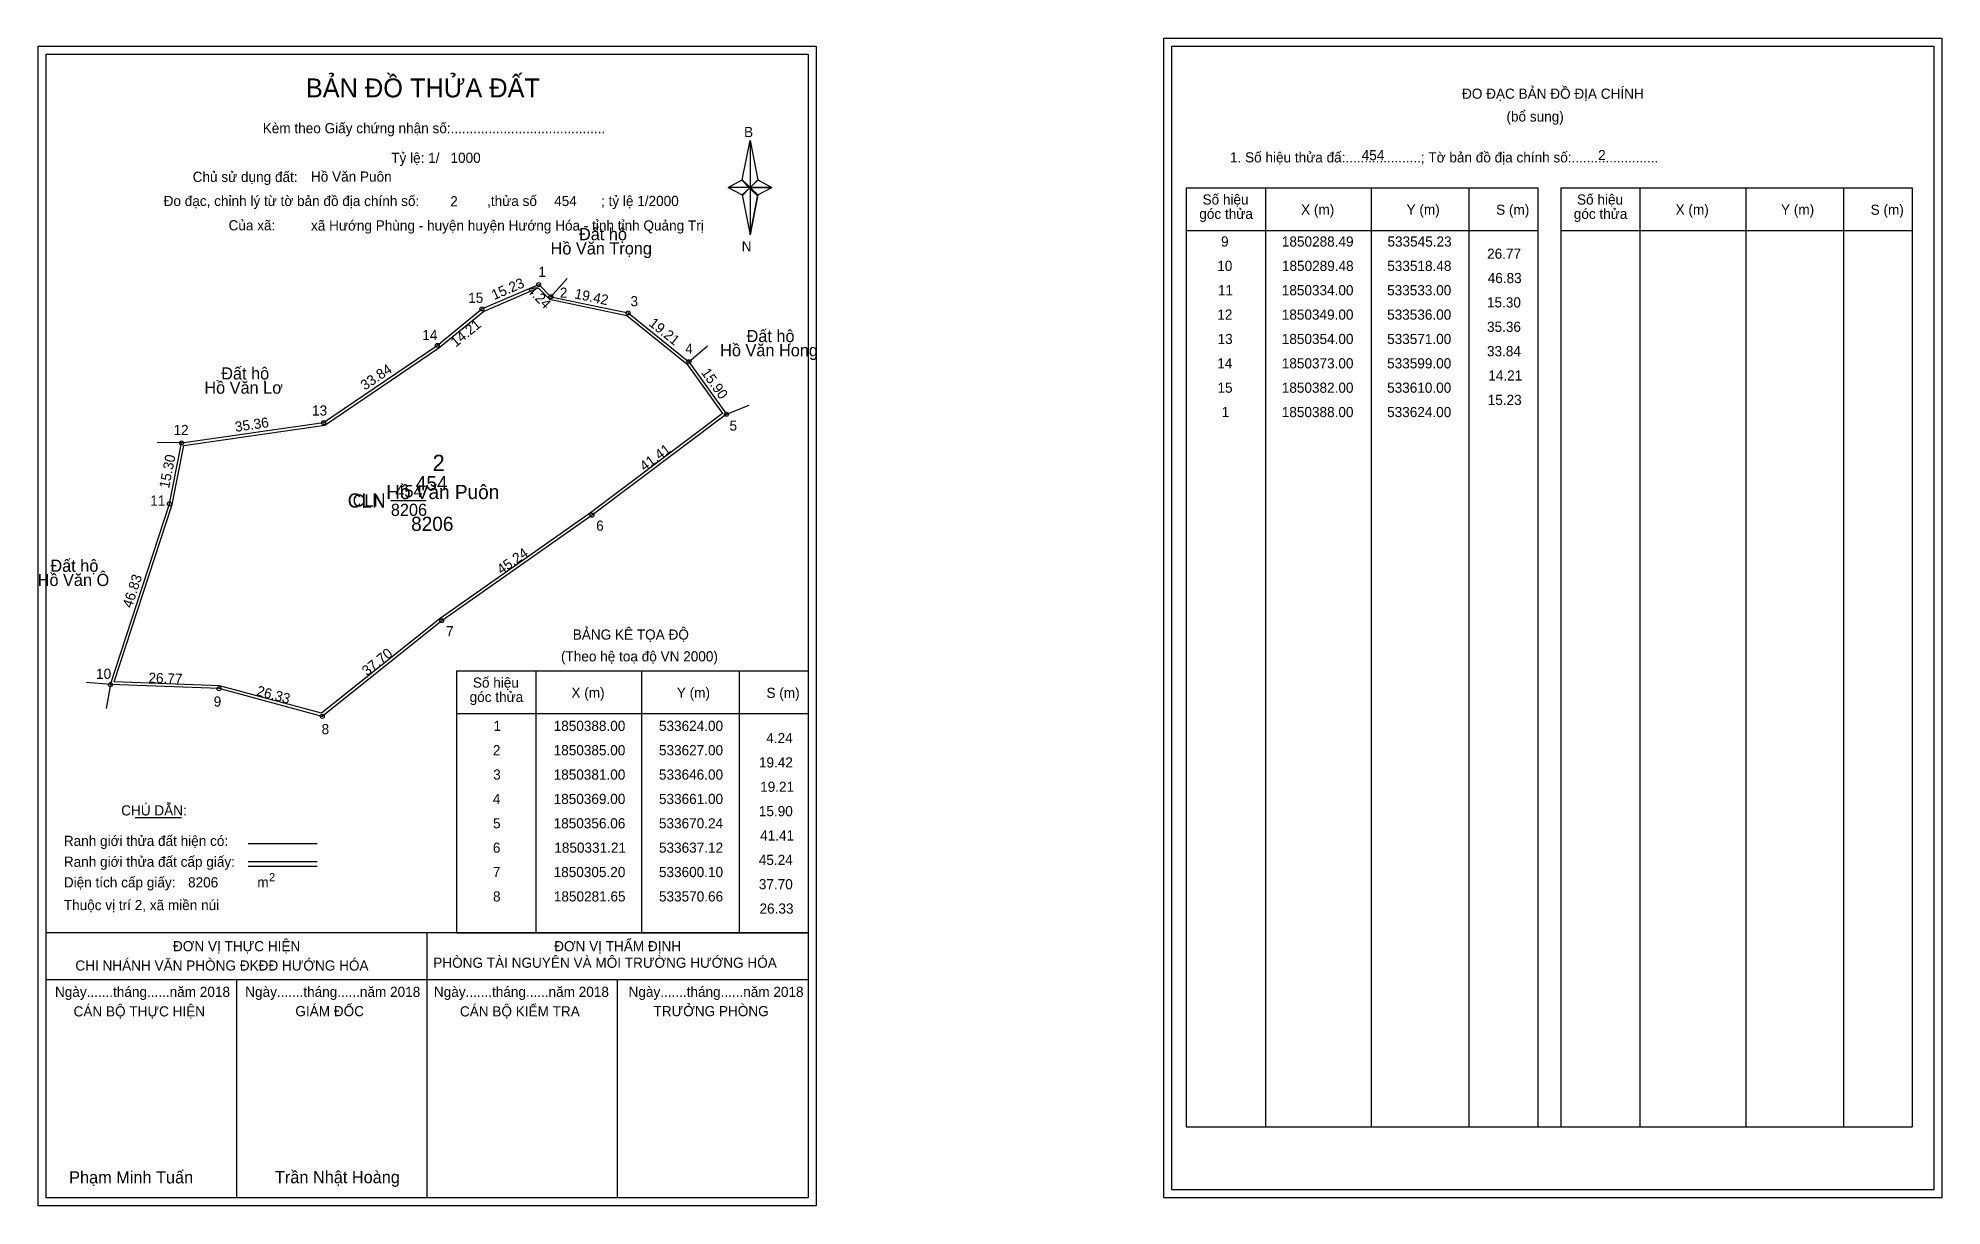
# Model space of a CAD drawing. Extents: x 533501 to 533970, y 1850161 to 1850449.
import ezdxf

# ---------------------------------------------------------------- set-up
doc = ezdxf.new("R2010")
doc.units = 0
for name, color, linetype in [('Level 1', 7, 'Continuous'), ('Level 10', 7, 'Continuous'), ('Level 11', 7, 'Continuous'), ('Level 13', 7, 'Continuous'), ('Level 2', 7, 'Continuous'), ('Level 27', 7, 'Continuous'), ('Level 3', 7, 'Continuous'), ('Level 36', 7, 'Continuous'), ('Level 4', 7, 'Continuous'), ('Level 49', 7, 'Continuous'), ('Level 5', 7, 'Continuous'), ('Level 53', 7, 'Continuous'), ('Level 55', 7, 'Continuous'), ('Level 6', 7, 'Continuous'), ('Level 63', 7, 'Continuous'), ('Level 7', 7, 'Continuous'), ('Level 9', 7, 'Continuous')]:
    doc.layers.add(name, color=color, linetype=linetype)

msp = doc.modelspace()

# ---------------------------------------------------------------- linework, layer by layer
at = {"layer": 'Level 1'}
for p, q in [((533779.98, 1850446.69), (533779.98, 1850446.69)), ((533502.66, 1850444.69), (533502.66, 1850444.69)), ((533674.08, 1850413.81), (533676.05, 1850423.45)), ((533676.05, 1850423.45), (533676.05, 1850411.92)), ((533676.05, 1850423.45), (533678.01, 1850413.81)), ((533670.63, 1850411.92), (533674.08, 1850413.81)), ((533674.08, 1850413.81), (533676.05, 1850411.92)), ((533675.9, 1850411.7), (533674.08, 1850413.59)), ((533677.87, 1850413.59), (533675.9, 1850411.7)), ((533675.9, 1850411.7), (533677.87, 1850413.59)), ((533678.01, 1850413.81), (533676.05, 1850411.92)), ((533676.05, 1850411.92), (533674.08, 1850410.08)), ((533675.9, 1850411.7), (533674.08, 1850409.86)), ((533674.08, 1850409.86), (533675.9, 1850411.7)), ((533674.08, 1850410.08), (533676.05, 1850400.22)), ((533677.87, 1850409.86), (533675.9, 1850411.7)), ((533676.05, 1850411.92), (533676.05, 1850400.22)), ((533676.05, 1850411.92), (533681.46, 1850411.92)), ((533676.05, 1850411.92), (533678.01, 1850410.08)), ((533678.01, 1850410.08), (533676.05, 1850400.22)), ((533678.01, 1850410.08), (533681.46, 1850411.92)), ((533783.51, 1850411.83), (533870.11, 1850411.83)), ((533803.1, 1850180.57), (533803.1, 1850411.83)), ((533829.17, 1850180.57), (533829.17, 1850411.83)), ((533853.15, 1850411.83), (533853.15, 1850180.57)), ((533870.11, 1850411.83), (533870.11, 1850180.57)), ((533875.77, 1850411.83), (533962.37, 1850411.83)), ((533895.36, 1850180.57), (533895.36, 1850411.83)), ((533921.43, 1850180.57), (533921.43, 1850411.83)), ((533945.4, 1850411.83), (533945.4, 1850180.57)), ((533962.37, 1850411.83), (533962.37, 1850180.57)), ((533783.51, 1850401.31), (533870.11, 1850401.31)), ((533875.77, 1850401.31), (533962.37, 1850401.31)), ((533603.75, 1850292.86), (533690.35, 1850292.86)), ((533623.34, 1850228.34), (533623.34, 1850292.86)), ((533649.41, 1850228.34), (533649.41, 1850292.86)), ((533673.38, 1850292.86), (533673.38, 1850228.34)), ((533603.75, 1850282.33), (533690.35, 1850282.33)), ((533524.57, 1850256.75), (533535.98, 1850256.75)), ((533552.44, 1850250.35), (533569.45, 1850250.35)), ((533552.44, 1850245.9), (533569.45, 1850245.9)), ((533552.44, 1850244.81), (533569.45, 1850244.81)), ((533609.48, 1850228.34), (533502.65, 1850228.34)), ((533690.35, 1850228.34), (533585.51, 1850228.34)), ((533596.5, 1850163.11), (533596.5, 1850228.34)), ((533603.75, 1850228.33), (533690.35, 1850228.33)), ((533690.35, 1850216.79), (533502.65, 1850216.79)), ((533549.58, 1850163.11), (533549.58, 1850216.79)), ((533643.43, 1850163.11), (533643.43, 1850216.79)), ((533783.51, 1850180.57), (533962.37, 1850180.57)), ((533967.68, 1850165.11), (533967.68, 1850165.11)), ((533690.35, 1850163.11), (533690.35, 1850163.11))]:
    msp.add_line(p, q, dxfattribs=at)
for points in [[(533674.08, 1850413.81), (533676.05, 1850423.45), (533676.05, 1850411.92)], [(533676.05, 1850411.92), (533678.01, 1850413.81), (533681.46, 1850411.92)], [(533670.63, 1850411.92), (533674.08, 1850410.08), (533676.05, 1850411.92)], [(533676.05, 1850411.92), (533676.05, 1850400.22), (533678.01, 1850410.08)]]:
    msp.add_lwpolyline(points, close=True, dxfattribs=at)
at = {"layer": 'Level 10'}
for p, q in [((533637.12, 1850331.21), (533600.1, 1850305.2)), ((533600.1, 1850305.2), (533570.66, 1850281.65)), ((533570.66, 1850281.65), (533545.23, 1850288.49))]:
    msp.add_line(p, q, dxfattribs=at)
for points in [[(533661, 1850369), (533670.24, 1850356.06), (533637.12, 1850331.21), (533600.1, 1850305.2), (533570.66, 1850281.65), (533545.23, 1850288.49), (533518.48, 1850289.48), (533533, 1850334), (533536, 1850349), (533571, 1850354), (533599, 1850373), (533610, 1850382), (533624, 1850388), (533627, 1850385), (533646, 1850381)], [(533660.49, 1850368.51), (533669.27, 1850356.21), (533636.71, 1850331.78), (533599.68, 1850305.76), (533570.5, 1850282.42), (533545.34, 1850289.19), (533519.43, 1850290.15), (533533.68, 1850333.82), (533536.59, 1850348.38), (533571.26, 1850353.33), (533599.42, 1850372.44), (533610.37, 1850381.4), (533623.84, 1850387.17), (533626.65, 1850384.36), (533645.69, 1850380.35)]]:
    msp.add_lwpolyline(points, close=True, dxfattribs=at)
at = {"layer": 'Level 11'}
for centre in [(533624, 1850388), (533627, 1850385), (533610, 1850382), (533646, 1850381), (533599, 1850373), (533661, 1850369), (533661, 1850369), (533571, 1850354), (533670.24, 1850356.06), (533536, 1850349), (533533, 1850334), (533637.12, 1850331.21), (533600.1, 1850305.2), (533518.48, 1850289.48), (533545.23, 1850288.49), (533570.66, 1850281.65)]:
    msp.add_circle(centre, 0.5, dxfattribs=at)
at = {"layer": 'Level 27'}
for p, q in [((533627, 1850385), (533630.98, 1850389.49)), ((533661, 1850369), (533665.55, 1850372.92)), ((533670.24, 1850356.06), (533675.82, 1850358.26)), ((533536, 1850349), (533530, 1850349.11)), ((533518.48, 1850289.48), (533512.51, 1850290.03)), ((533518.48, 1850289.48), (533517.41, 1850283.58))]:
    msp.add_line(p, q, dxfattribs=at)
at = {"layer": 'Level 3'}
for p, q in [((533783.51, 1850411.83), (533783.51, 1850180.57)), ((533875.77, 1850411.83), (533875.77, 1850180.57)), ((533603.75, 1850292.86), (533603.75, 1850228.34))]:
    msp.add_line(p, q, dxfattribs=at)
at = {"layer": 'Level 63'}
for points in [[(533500.65, 1850446.69), (533692.35, 1850446.69), (533692.35, 1850161.11), (533500.65, 1850161.11)], [(533777.98, 1850448.69), (533969.68, 1850448.69), (533969.68, 1850163.11), (533777.98, 1850163.11)], [(533779.98, 1850446.69), (533967.68, 1850446.69), (533967.68, 1850165.11), (533779.98, 1850165.11)], [(533502.65, 1850444.69), (533690.35, 1850444.69), (533690.35, 1850163.11), (533502.65, 1850163.11)]]:
    msp.add_lwpolyline(points, close=True, dxfattribs=at)
at = {"layer": 'Level 9'}
msp.add_line((533587.55, 1850334.82), (533596.26, 1850334.82), dxfattribs=at)

# ---------------------------------------------------------------- texts
at = {"layer": 'Level 1'}
for s, height, p in [('BẢN ĐỒ THỬA ĐẤT', 4.6657, (533566.62, 1850434.09)), ('ĐO ĐẠC BẢN ĐỒ ĐỊA CHÍNH', 2.5, (533851.46, 1850433.75)), ('Kèm theo Giấy chứng nhận số:.........................................', 2.5, (533556, 1850425.26)), ('(bổ sung)', 2.5, (533862.4, 1850428.13)), ('B', 2.5, (533674.59, 1850424.32)), ('1. Số hiệu thửa đấ:....................; Tờ bản đồ địa chính số:.......................', 2.5, (533794.29, 1850418.07)), ('Chủ sử dụng đất:', 2.5, (533538.74, 1850413.27)), ('Đo đạc, chỉnh lý từ tờ bản đồ địa chính số:                  ,thửa số                 ; tỷ lệ 1/2000', 2.5, (533531.59, 1850407.34)), ('Số hiệu', 2.5, (533787.53, 1850407.7)), ('Số hiệu', 2.5, (533879.79, 1850407.7)), ('Của xã:', 2.5, (533547.58, 1850401.34)), ('góc thửa', 2.5, (533786.73, 1850404.17)), ('X (m)', 2.5, (533811.81, 1850405.23)), ('Y (m)', 2.5, (533837.79, 1850405.23)), ('S (m)', 2.5, (533859.86, 1850405.18)), ('góc thửa', 2.5, (533878.99, 1850404.17)), ('X (m)', 2.5, (533904.07, 1850405.23)), ('Y (m)', 2.5, (533930.04, 1850405.23)), ('S (m)', 2.5, (533952.12, 1850405.18)), ('N', 2.5, (533673.99, 1850396.15)), ('BẢNG KÊ TỌA ĐỘ', 2.5, (533632.38, 1850300.56)), ('(Theo hệ toạ độ VN 2000)', 2.5, (533629.48, 1850295.2)), ('Số hiệu', 2.5, (533607.77, 1850288.73)), ('góc thửa', 2.5, (533606.97, 1850285.2)), ('X (m)', 2.5, (533632.05, 1850286.25)), ('Y (m)', 2.5, (533658.02, 1850286.25)), ('S (m)', 2.5, (533680.1, 1850286.2)), ('CHÚ DẪN:', 2.5, (533521.13, 1850257.26)), ('Ranh giới thửa đất hiện có:', 2.5, (533507, 1850249.76)), ('Ranh giới thửa đất cấp giấy:', 2.5, (533507, 1850244.62)), ('Diện tích cấp giấy:', 2.5, (533507, 1850239.54)), ('m', 2.5, (533554.66, 1850239.56)), ('2', 2, (533557.56, 1850241.07)), ('Thuộc vị trí 2, xã miền núi', 2.5, (533507, 1850233.94)), ('ĐƠN VỊ THỰC HIỆN', 2.5, (533533.89, 1850223.82)), ('ĐƠN VỊ THẨM ĐỊNH', 2.5, (533627.79, 1850223.82)), ('CHI NHÁNH VĂN PHÒNG ĐKĐĐ HƯỚNG HÓA', 2.5, (533509.85, 1850219.06)), ('PHÒNG TÀI NGUYÊN VÀ MÔI TRƯỜNG HƯỚNG HÓA', 2.5, (533598.02, 1850219.75)), ('Ngày.......tháng......năm 2018', 2.5, (533504.82, 1850212.58)), ('Ngày.......tháng......năm 2018', 2.5, (533551.69, 1850212.58)), ('Ngày.......tháng......năm 2018', 2.5, (533598.17, 1850212.58)), ('Ngày.......tháng......năm 2018', 2.5, (533646.13, 1850212.58)), ('CÁN BỘ THỰC HIỆN', 2.5, (533509.4, 1850207.77)), ('GIÁM ĐỐC', 2.5, (533564.04, 1850207.83)), ('CÁN BỘ KIỂM TRA', 2.5, (533604.58, 1850207.77)), ('TRƯỞNG PHÒNG', 2.5, (533652.27, 1850207.83)), ('Phạm Minh Tuấn', 3, (533508.31, 1850166.65)), ('Trần Nhật Hoàng', 3, (533559.01, 1850166.7))]:
    msp.add_text(s, height=height, dxfattribs=at).set_placement(p)
at = {"layer": 'Level 11'}
msp.add_text('Tỷ lệ: 1/', height=2.5, dxfattribs=at).set_placement((533587.66, 1850417.95))
at = {"layer": 'Level 13'}
for s, p in [('454', (533588.66, 1850335.62)), ('CLN', (533578.16, 1850333.32)), ('8206', (533587.56, 1850331.02))]:
    msp.add_text(s, height=3, dxfattribs=at).set_placement(p)
at = {"layer": 'Level 2'}
msp.add_text('Hồ Văn Puôn', height=3.5, dxfattribs=at).set_placement((533586.43, 1850335.17))
at = {"layer": 'Level 3'}
msp.add_text('CLN', height=3.5, dxfattribs=at).set_placement((533576.93, 1850333.07))
at = {"layer": 'Level 36'}
for s, p in [('Đất hộ', (533633.91, 1850398.91)), ('Hồ Văn Trọng', (533626.91, 1850395.41)), ('Đất hộ', (533675.19, 1850373.82)), ('Hồ Văn Hong', (533668.69, 1850370.32)), ('Đất hộ', (533545.77, 1850364.62)), ('Hồ Văn Lơ', (533541.61, 1850361.12)), ('Đất hộ', (533503.69, 1850317.26)), ('Hồ Văn Ô', (533500.56, 1850313.76))]:
    msp.add_text(s, height=3, dxfattribs=at).set_placement(p)
at = {"layer": 'Level 4'}
msp.add_text('454', height=3.5, dxfattribs=at).set_placement((533593.71, 1850337.32))
at = {"layer": 'Level 49'}
for s, rotation, p in [('15.23', 23.1986, (533613.01, 1850384.16)), ('4.24', 315, (533620.93, 1850386.41)), ('19.42', 348.1113, (533632.67, 1850384.62)), ('14.21', 39.2894, (533603.55, 1850372.46)), ('19.21', 321.3402, (533650.93, 1850378.08)), ('33.84', 34.1597, (533581.17, 1850361.86)), ('15.90', 305.5293, (533663.89, 1850366.32)), ('35.36', 8.1301, (533549.34, 1850351.71)), ('41.41', 36.881, (533650.06, 1850341.92)), ('15.30', 78.6901, (533532.91, 1850337.65)), ('45.24', 35.0916, (533614.8, 1850316.51)), ('46.83', 71.9365, (533523.74, 1850308.18)), ('37.70', 38.6574, (533581.69, 1850291.5)), ('26.77', 357.8805, (533527.81, 1850289.94)), ('26.33', 344.9452, (533554.29, 1850286.88))]:
    msp.add_text(s, height=2.5, rotation=rotation, dxfattribs=at).set_placement(p)
at = {"layer": 'Level 5'}
msp.add_text('8206', height=3.5, dxfattribs=at).set_placement((533592.56, 1850327.32))
at = {"layer": 'Level 53'}
for s, p in [('9', (533792.09, 1850397.35)), ('1850288.49', (533807.07, 1850397.35)), ('533545.23', (533833.09, 1850397.35)), ('26.77', (533857.64, 1850394.35)), ('10', (533791.15, 1850391.35)), ('1850289.48', (533807.09, 1850391.35)), ('533518.48', (533833.04, 1850391.35)), ('46.83', (533857.78, 1850388.35)), ('11', (533791.31, 1850385.35)), ('1850334.00', (533807.05, 1850385.35)), ('533533.00', (533833, 1850385.35)), ('15.30', (533857.6, 1850382.35)), ('12', (533791.16, 1850379.35)), ('1850349.00', (533807.05, 1850379.35)), ('533536.00', (533833, 1850379.35)), ('13', (533791.24, 1850373.35)), ('1850354.00', (533807.05, 1850373.35)), ('533571.00', (533833, 1850373.35)), ('35.36', (533857.61, 1850376.35)), ('33.84', (533857.6, 1850370.35)), ('14', (533791.15, 1850367.35)), ('1850373.00', (533807.05, 1850367.35)), ('533599.00', (533833, 1850367.35)), ('14.21', (533857.92, 1850364.35)), ('15', (533791.21, 1850361.35)), ('1850382.00', (533807.05, 1850361.35)), ('533610.00', (533833, 1850361.35)), ('1', (533792.23, 1850355.35)), ('1850388.00', (533807.05, 1850355.35)), ('533624.00', (533833, 1850355.35)), ('15.23', (533857.78, 1850358.35)), ('1', (533612.85, 1850278.08)), ('1850388.00', (533627.67, 1850278.08)), ('533624.00', (533653.61, 1850278.08)), ('4.24', (533680.06, 1850275.08)), ('2', (533612.7, 1850272.08)), ('1850385.00', (533627.67, 1850272.08)), ('533627.00', (533653.61, 1850272.08)), ('3', (533612.78, 1850266.08)), ('1850381.00', (533627.67, 1850266.08)), ('533646.00', (533653.61, 1850266.08)), ('19.42', (533678.24, 1850269.08)), ('19.21', (533678.54, 1850263.08)), ('4', (533612.69, 1850260.08)), ('1850369.00', (533627.67, 1850260.08)), ('533661.00', (533653.61, 1850260.08)), ('15.90', (533678.22, 1850257.08)), ('5', (533612.74, 1850254.08)), ('1850356.06', (533627.67, 1850254.08)), ('533670.24', (533653.61, 1850254.08)), ('41.41', (533678.54, 1850251.08)), ('6', (533612.69, 1850248.08)), ('1850331.21', (533627.83, 1850248.08)), ('533637.12', (533653.62, 1850248.08)), ('7', (533612.7, 1850242.08)), ('1850305.20', (533627.67, 1850242.08)), ('533600.10', (533653.61, 1850242.08)), ('45.24', (533678.21, 1850245.08)), ('37.70', (533678.22, 1850239.08)), ('8', (533612.73, 1850236.08)), ('1850281.65', (533627.72, 1850236.08)), ('533570.66', (533653.62, 1850236.08)), ('26.33', (533678.39, 1850233.08))]:
    msp.add_text(s, height=2.5, dxfattribs=at).set_placement(p)
at = {"layer": 'Level 55'}
for s, height, p in [('1', 0.4, (533623.89, 1850388)), ('0', 0.11, (533623.96, 1850387.89)), ('0', 0.11, (533623.96, 1850387.89)), ('2', 0.4, (533626.86, 1850385)), ('0', 0.11, (533626.96, 1850384.89)), ('0', 0.11, (533626.96, 1850384.89)), ('0', 0.11, (533626.96, 1850384.89)), ('0', 0.11, (533626.96, 1850384.89)), ('15', 0.4, (533609.72, 1850382)), ('0', 0.11, (533609.96, 1850381.89)), ('0', 0.11, (533609.96, 1850381.89)), ('3', 0.4, (533645.88, 1850381)), ('0', 0.11, (533645.96, 1850380.89)), ('0', 0.11, (533645.96, 1850380.89)), ('14', 0.4, (533598.71, 1850373)), ('0', 0.11, (533598.96, 1850372.89)), ('0', 0.11, (533598.96, 1850372.89)), ('4', 0.4, (533660.86, 1850369)), ('0', 0.11, (533660.96, 1850368.89)), ('0', 0.11, (533660.96, 1850368.89)), ('0', 0.11, (533660.96, 1850368.89)), ('13', 0.4, (533570.73, 1850354)), ('0', 0.11, (533570.96, 1850353.89)), ('0', 0.11, (533570.96, 1850353.89)), ('5', 0.4, (533670.11, 1850356.06)), ('0', 0.11, (533670.2, 1850355.95)), ('0', 0.11, (533670.2, 1850355.95)), ('12', 0.4, (533535.72, 1850349)), ('0', 0.11, (533535.96, 1850348.89)), ('0', 0.11, (533535.96, 1850348.89)), ('0', 0.11, (533535.96, 1850348.89)), ('11', 0.4, (533532.74, 1850334)), ('0', 0.11, (533532.96, 1850333.89)), ('6', 0.4, (533636.98, 1850331.21)), ('0', 0.11, (533637.08, 1850331.1)), ('7', 0.4, (533599.97, 1850305.2)), ('0', 0.11, (533600.06, 1850305.09)), ('10', 0.4, (533518.2, 1850289.48)), ('0', 0.11, (533518.44, 1850289.37)), ('0', 0.11, (533518.44, 1850289.37)), ('9', 0.4, (533545.09, 1850288.49)), ('0', 0.11, (533545.19, 1850288.38)), ('8', 0.4, (533570.53, 1850281.65)), ('0', 0.11, (533570.62, 1850281.54))]:
    msp.add_text(s, height=height, dxfattribs=at).set_placement(p)
at = {"layer": 'Level 6'}
for s, p in [('1000', (533602.26, 1850417.97)), ('454', (533826.74, 1850418.61)), ('2', (533884.98, 1850418.63)), ('Hồ Văn Puôn', (533567.88, 1850413.34)), ('2', (533602.18, 1850407.25)), ('454', (533627.8, 1850407.33)), ('xã Hướng Phùng - huyện huyện Hướng Hóa - tỉnh tỉnh Quảng Trị', (533567.89, 1850401.3)), ('8206', (533537.6, 1850239.54))]:
    msp.add_text(s, height=2.5, dxfattribs=at).set_placement(p)
at = {"layer": 'Level 7'}
msp.add_text('2', height=4, dxfattribs=at).set_placement((533597.85, 1850342.09))
at = {"layer": 'Level 9'}
for s, p in [('1', (533623.91, 1850389.89)), ('15', (533606.61, 1850383.49)), ('2', (533629.19, 1850384.75)), ('3', (533646.6, 1850382.64)), ('14', (533595.3, 1850374.31)), ('4', (533660.08, 1850370.95)), ('13', (533568.15, 1850355.73)), ('12', (533534.03, 1850350.94)), ('5', (533671, 1850352.02)), ('11', (533528.28, 1850333.56)), ('6', (533638.15, 1850327.37)), ('7', (533601.18, 1850301.39)), ('10', (533514.94, 1850290.9)), ('9', (533543.91, 1850284.08)), ('8', (533570.5, 1850277.27))]:
    msp.add_text(s, height=2.5, dxfattribs=at).set_placement(p)

doc.saveas('drawing.dxf')
